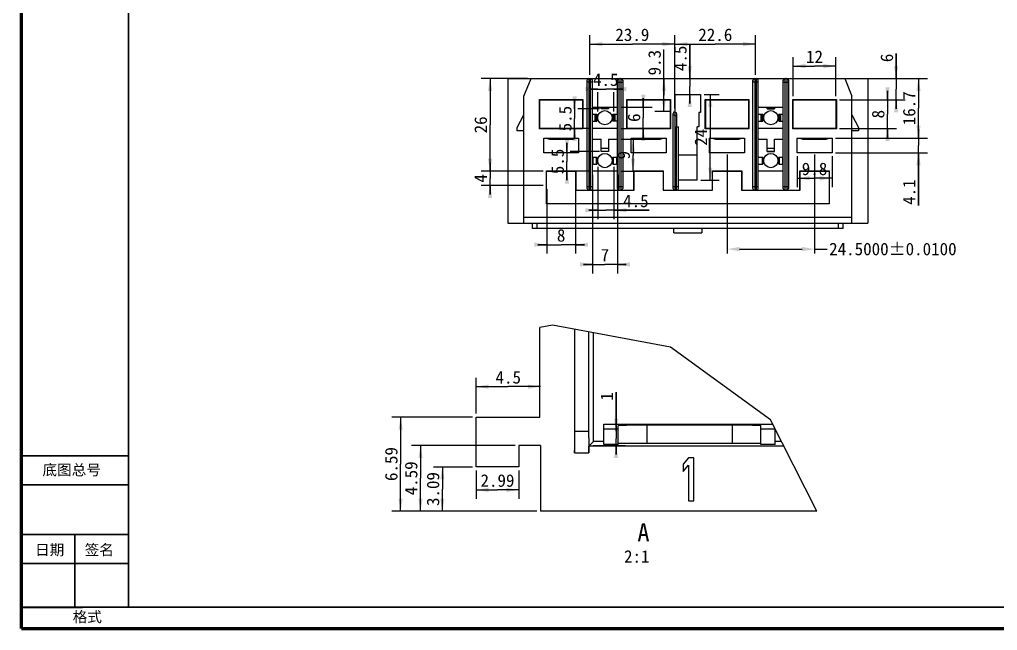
# Model space of a CAD drawing. Header units: millimetres. Extents: x -386 to 595, y -1 to 421.
# Drawn here: x -0.5 to 273.5, y -0.5 to 170.7 of the extents above; entities that cross this region are included whole.
import ezdxf

# ---------------------------------------------------------------- set-up
doc = ezdxf.new("R2010")
doc.units = ezdxf.units.MM
doc.header["$LTSCALE"] = 32.67
doc.header["$PDSIZE"] = 0.1
doc.layers.get('0').update_dxf_attribs({"linetype": 'CONTINUOUS'})
doc.layers.get('Defpoints').update_dxf_attribs({"linetype": 'CONTINUOUS'})
doc.styles.get("Standard").update_dxf_attribs({"font": '仿宋_GB2312.ttf'})
doc.dimstyles.new('DIMSTYLE_2', dxfattribs={"dimtxt": 3.5, "dimasz": 3.5, "dimexe": 1.25, "dimexo": 0.5, "dimgap": 0.4375, "dimtad": 1, "dimdsep": 46, "dimtxsty": 'Standard', "dimblk": '_FILLED', "dimblk1": '_FILLED', "dimblk2": '_FILLED', "dimcen": 0.09, "dimclrt": 5, "dimadec": 0, "dimazin": 0, "dimtp": 0.2, "dimtm": 0.2, "dimtfac": 1, "dimtofl": 0, "dimtmove": 0, "dimatfit": 3, "dimldrblk": '_FILLED', "dimfxl": 0, "dimtolj": 1, "dimarcsym": 0})
doc.dimstyles.new('DIMSTYLE_3', dxfattribs={"dimtxt": 3.5, "dimasz": 3.5, "dimexe": 1.25, "dimexo": 0.5, "dimgap": 0.4375, "dimtad": 1, "dimdsep": 46, "dimtxsty": 'Standard', "dimblk": '_FILLED', "dimblk1": '_FILLED', "dimblk2": '_FILLED', "dimcen": 0.09, "dimclrt": 5, "dimadec": 0, "dimazin": 0, "dimtp": 0.1, "dimtm": 0.1, "dimtfac": 1, "dimtofl": 0, "dimtmove": 0, "dimatfit": 3, "dimldrblk": '_FILLED', "dimfxl": 0, "dimtolj": 1, "dimarcsym": 0})
doc.dimstyles.new('DIMSTYLE_6', dxfattribs={"dimtxt": 3.5, "dimasz": 3.5, "dimexe": 1.25, "dimexo": 0.5, "dimgap": 0.4375, "dimtad": 1, "dimlfac": 0.25, "dimdsep": 46, "dimtxsty": 'Standard', "dimblk": '_FILLED', "dimblk1": '_FILLED', "dimblk2": '_FILLED', "dimcen": 0.09, "dimclrt": 5, "dimadec": 0, "dimazin": 0, "dimtp": 0.1, "dimtm": 0.1, "dimtfac": 1, "dimtofl": 0, "dimtmove": 0, "dimatfit": 3, "dimldrblk": '_FILLED', "dimfxl": 0, "dimtolj": 1, "dimarcsym": 0})
doc.dimstyles.new('DIMSTYLE_7', dxfattribs={"dimtxt": 3.5, "dimasz": 3.5, "dimexe": 1.25, "dimexo": 0.5, "dimgap": 0.4375, "dimtad": 1, "dimlfac": 0.25, "dimdsep": 46, "dimtxsty": 'Standard', "dimblk": '_FILLED', "dimblk1": '_FILLED', "dimblk2": '_FILLED', "dimcen": 0.09, "dimclrt": 5, "dimadec": 0, "dimazin": 0, "dimtp": 0.2, "dimtm": 0.2, "dimtfac": 1, "dimtofl": 0, "dimtmove": 0, "dimatfit": 3, "dimldrblk": '_FILLED', "dimfxl": 0, "dimtolj": 1, "dimarcsym": 0})
doc.dimstyles.get("Standard").update_dxf_attribs({"dimtxt": 3.5, "dimasz": 3.5, "dimexe": 1.25, "dimexo": 0.5, "dimtad": 1, "dimdsep": 46, "dimtxsty": 'Standard', "dimblk": '_FILLED', "dimblk1": '_FILLED', "dimblk2": '_FILLED', "dimcen": 0.09, "dimclrt": 5, "dimadec": 0, "dimazin": 0, "dimtol": 1, "dimtp": 0.01, "dimtm": 0.01, "dimtfac": 1, "dimtofl": 0, "dimtmove": 0, "dimatfit": 3, "dimldrblk": '_FILLED', "dimfxl": 0, "dimtolj": 1, "dimarcsym": 0})

# ---------------------------------------------------------------- blocks, each defined once
blk = doc.blocks.new('_FILLED')
at = {"color": 0, "linetype": 'ByBlock'}
blk.add_solid([(0, 0), (-1, 0.171), (-1, -0.171)], dxfattribs=at)
blk = doc.blocks.new('*D22')
at = {"color": 6, "linetype": 'Continuous'}
for p, q in [((138.39, 51.29), (109.35, 51.29)), ((111.85, 51.29), (111.85, 42.12)), ((111.85, 32.95), (111.85, 42.12)), ((144.44, 32.95), (109.35, 32.95))]:
    blk.add_line(p, q, dxfattribs=at)
at = {"color": 6, "linetype": 'Continuous', "xscale": 3.5, "yscale": 3.5, "zscale": 3.5}
for p, rotation in [((111.85, 51.29), 90), ((111.85, 32.95), 270)]:
    blk.add_blockref('_FILLED', p, dxfattribs=dict(at, rotation=rotation))
at = {"color": 5, "linetype": 'Continuous', "insert": (107.47, 42.12), "char_height": 3.5, "width": 9.7122, "attachment_point": 2, "rotation": 90, "line_spacing_factor": 0.9}
blk.add_mtext('4.59', dxfattribs=at)
blk = doc.blocks.new('*D23')
at = {"color": 6, "linetype": 'Continuous'}
for p, q in [((127.44, 60.29), (127.44, 70.3)), ((127.44, 67.8), (136.44, 67.8)), ((145.44, 67.8), (136.44, 67.8))]:
    blk.add_line(p, q, dxfattribs=at)
at = {"color": 6, "linetype": 'Continuous', "xscale": 3.5, "yscale": 3.5, "zscale": 3.5, "rotation": 180}
blk.add_blockref('_FILLED', (127.44, 67.8), dxfattribs=at)
at = {"color": 6, "linetype": 'Continuous', "xscale": 3.5, "yscale": 3.5, "zscale": 3.5}
blk.add_blockref('_FILLED', (145.44, 67.8), dxfattribs=at)
at = {"color": 5, "linetype": 'Continuous', "insert": (136.44, 72.17), "char_height": 3.5, "width": 7.2841, "attachment_point": 2, "line_spacing_factor": 0.9}
blk.add_mtext('4.5', dxfattribs=at)
blk = doc.blocks.new('*D24')
at = {"color": 6, "linetype": 'Continuous'}
for p, q in [((127.44, 44.29), (127.44, 36.37)), ((139.39, 44.29), (139.39, 36.37)), ((127.44, 38.87), (133.42, 38.87)), ((139.39, 38.87), (133.42, 38.87))]:
    blk.add_line(p, q, dxfattribs=at)
at = {"color": 6, "linetype": 'Continuous', "xscale": 3.5, "yscale": 3.5, "zscale": 3.5, "rotation": 180}
blk.add_blockref('_FILLED', (127.44, 38.87), dxfattribs=at)
at = {"color": 6, "linetype": 'Continuous', "xscale": 3.5, "yscale": 3.5, "zscale": 3.5}
blk.add_blockref('_FILLED', (139.39, 38.87), dxfattribs=at)
at = {"color": 5, "linetype": 'Continuous', "insert": (133.42, 43.25), "char_height": 3.5, "width": 9.7122, "attachment_point": 2, "line_spacing_factor": 0.9}
blk.add_mtext('2.99', dxfattribs=at)
blk = doc.blocks.new('*D25')
at = {"color": 6, "linetype": 'Continuous'}
for p, q in [((126.44, 45.29), (115.48, 45.29)), ((117.98, 45.29), (117.98, 39.12)), ((117.98, 32.95), (117.98, 39.12)), ((144.44, 32.95), (115.48, 32.95))]:
    blk.add_line(p, q, dxfattribs=at)
at = {"color": 6, "linetype": 'Continuous', "xscale": 3.5, "yscale": 3.5, "zscale": 3.5}
for p, rotation in [((117.98, 45.29), 90), ((117.98, 32.95), 270)]:
    blk.add_blockref('_FILLED', p, dxfattribs=dict(at, rotation=rotation))
at = {"color": 5, "linetype": 'Continuous', "insert": (113.6, 39.12), "char_height": 3.5, "width": 9.7122, "attachment_point": 2, "rotation": 90, "line_spacing_factor": 0.9}
blk.add_mtext('3.09', dxfattribs=at)
blk = doc.blocks.new('*D26')
at = {"color": 6, "linetype": 'Continuous'}
for p, q in [((126.44, 59.29), (103.78, 59.29)), ((106.28, 59.29), (106.28, 46.12)), ((106.28, 32.95), (106.28, 46.12)), ((144.44, 32.95), (103.78, 32.95))]:
    blk.add_line(p, q, dxfattribs=at)
at = {"color": 6, "linetype": 'Continuous', "xscale": 3.5, "yscale": 3.5, "zscale": 3.5}
for p, rotation in [((106.28, 59.29), 90), ((106.28, 32.95), 270)]:
    blk.add_blockref('_FILLED', p, dxfattribs=dict(at, rotation=rotation))
at = {"color": 5, "linetype": 'Continuous', "insert": (101.9, 46.12), "char_height": 3.5, "width": 9.7122, "attachment_point": 2, "rotation": 90, "line_spacing_factor": 0.9}
blk.add_mtext('6.59', dxfattribs=at)
blk = doc.blocks.new('*D27')
at = {"color": 6, "linetype": 'Continuous'}
for p, q in [((166.67, 55.29), (166.67, 66.3)), ((166.67, 66.3), (166.67, 53.29)), ((166.67, 48.79), (166.67, 53.29)), ((160.24, 51.29), (169.17, 51.29)), ((166.67, 51.29), (166.67, 48.79))]:
    blk.add_line(p, q, dxfattribs=at)
at = {"color": 6, "linetype": 'Continuous', "xscale": 3.5, "yscale": 3.5, "zscale": 3.5}
for p, rotation in [((166.67, 55.29), 270), ((166.67, 51.29), 90)]:
    blk.add_blockref('_FILLED', p, dxfattribs=dict(at, rotation=rotation))
at = {"color": 5, "linetype": 'Continuous', "insert": (162.3, 63.87), "char_height": 3.5, "width": 2.428, "attachment_point": 1, "rotation": 90, "line_spacing_factor": 0.9}
blk.add_mtext('1', dxfattribs=at)
blk = doc.blocks.new('*D56')
at = {"color": 6, "linetype": 'Continuous'}
for p, q in [((180.05, 149.5), (180.05, 162.29)), ((180.05, 154.15), (180.05, 149.5)), ((180.05, 144.85), (180.05, 149.5)), ((182.11, 144.85), (177.55, 144.85))]:
    blk.add_line(p, q, dxfattribs=at)
at = {"color": 6, "linetype": 'Continuous', "xscale": 3.5, "yscale": 3.5, "zscale": 3.5}
for p, rotation in [((180.05, 154.15), 90), ((180.05, 144.85), 270)]:
    blk.add_blockref('_FILLED', p, dxfattribs=dict(at, rotation=rotation))
at = {"color": 5, "linetype": 'Continuous', "insert": (175.67, 155), "char_height": 3.5, "width": 7.2841, "attachment_point": 1, "rotation": 90, "line_spacing_factor": 0.9}
blk.add_mtext('9.3', dxfattribs=at)
blk = doc.blocks.new('*D57')
at = {"color": 6, "linetype": 'Continuous'}
for p, q in [((183.16, 145.85), (183.16, 166.28)), ((205.76, 155.15), (205.76, 166.28)), ((183.16, 163.78), (194.46, 163.78)), ((205.76, 163.78), (194.46, 163.78))]:
    blk.add_line(p, q, dxfattribs=at)
at = {"color": 6, "linetype": 'Continuous', "xscale": 3.5, "yscale": 3.5, "zscale": 3.5, "rotation": 180}
blk.add_blockref('_FILLED', (183.16, 163.78), dxfattribs=at)
at = {"color": 6, "linetype": 'Continuous', "xscale": 3.5, "yscale": 3.5, "zscale": 3.5}
blk.add_blockref('_FILLED', (205.76, 163.78), dxfattribs=at)
at = {"color": 5, "linetype": 'Continuous', "insert": (194.46, 168.15), "char_height": 3.5, "width": 9.7122, "attachment_point": 2, "line_spacing_factor": 0.9}
blk.add_mtext('22.6', dxfattribs=at)
blk = doc.blocks.new('*D58')
at = {"color": 6, "linetype": 'Continuous'}
for p, q in [((159.26, 155.15), (159.26, 166.28)), ((183.16, 145.85), (183.16, 166.28)), ((159.26, 163.78), (171.21, 163.78)), ((183.16, 163.78), (171.21, 163.78))]:
    blk.add_line(p, q, dxfattribs=at)
at = {"color": 6, "linetype": 'Continuous', "xscale": 3.5, "yscale": 3.5, "zscale": 3.5, "rotation": 180}
blk.add_blockref('_FILLED', (159.26, 163.78), dxfattribs=at)
at = {"color": 6, "linetype": 'Continuous', "xscale": 3.5, "yscale": 3.5, "zscale": 3.5}
blk.add_blockref('_FILLED', (183.16, 163.78), dxfattribs=at)
at = {"color": 5, "linetype": 'Continuous', "insert": (171.21, 168.15), "char_height": 3.5, "width": 9.7122, "attachment_point": 2, "line_spacing_factor": 0.9}
blk.add_mtext('23.9', dxfattribs=at)
blk = doc.blocks.new('*D59')
at = {"color": 6, "linetype": 'Continuous'}
for p, q in [((131.34, 128.15), (131.34, 130.65)), ((131.34, 130.65), (131.34, 126.15)), ((146.26, 128.15), (128.84, 128.15)), ((131.34, 121.65), (131.34, 126.15)), ((146.26, 124.15), (128.84, 124.15)), ((131.34, 124.15), (131.34, 121.65))]:
    blk.add_line(p, q, dxfattribs=at)
at = {"color": 6, "linetype": 'Continuous', "xscale": 3.5, "yscale": 3.5, "zscale": 3.5}
for p, rotation in [((131.34, 128.15), 270), ((131.34, 124.15), 90)]:
    blk.add_blockref('_FILLED', p, dxfattribs=dict(at, rotation=rotation))
at = {"color": 5, "linetype": 'Continuous', "insert": (126.96, 126.15), "char_height": 3.5, "width": 2.428, "attachment_point": 2, "rotation": 90, "line_spacing_factor": 0.9}
blk.add_mtext('4', dxfattribs=at)
blk = doc.blocks.new('*D60')
at = {"color": 6, "linetype": 'Continuous'}
for p, q in [((147.26, 123.15), (147.26, 105.07)), ((155.26, 123.15), (155.26, 105.07)), ((147.26, 107.57), (144.76, 107.57)), ((144.76, 107.57), (151.26, 107.57)), ((157.76, 107.57), (151.26, 107.57)), ((155.26, 107.57), (157.76, 107.57))]:
    blk.add_line(p, q, dxfattribs=at)
at = {"color": 6, "linetype": 'Continuous', "xscale": 3.5, "yscale": 3.5, "zscale": 3.5}
blk.add_blockref('_FILLED', (147.26, 107.57), dxfattribs=at)
at = {"color": 6, "linetype": 'Continuous', "xscale": 3.5, "yscale": 3.5, "zscale": 3.5, "rotation": 180}
blk.add_blockref('_FILLED', (155.26, 107.57), dxfattribs=at)
at = {"color": 5, "linetype": 'Continuous', "insert": (151.26, 111.94), "char_height": 3.5, "width": 2.428, "attachment_point": 2, "line_spacing_factor": 0.9}
blk.add_mtext('8', dxfattribs=at)
blk = doc.blocks.new('*D61')
at = {"color": 6, "linetype": 'Continuous'}
for p, q in [((141.81, 154.15), (128.84, 154.15)), ((131.34, 154.15), (131.34, 141.15)), ((131.34, 128.15), (131.34, 141.15)), ((146.26, 128.15), (128.84, 128.15))]:
    blk.add_line(p, q, dxfattribs=at)
at = {"color": 6, "linetype": 'Continuous', "xscale": 3.5, "yscale": 3.5, "zscale": 3.5}
for p, rotation in [((131.34, 154.15), 90), ((131.34, 128.15), 270)]:
    blk.add_blockref('_FILLED', p, dxfattribs=dict(at, rotation=rotation))
at = {"color": 5, "linetype": 'Continuous', "insert": (126.96, 141.15), "char_height": 3.5, "width": 4.8561, "attachment_point": 2, "rotation": 90, "line_spacing_factor": 0.9}
blk.add_mtext('26', dxfattribs=at)
blk = doc.blocks.new('*D62')
at = {"color": 6, "linetype": 'Continuous'}
for p, q in [((245.13, 154.15), (245.13, 161.14)), ((245.13, 161.14), (245.13, 151.15)), ((231.71, 154.15), (247.63, 154.15)), ((245.13, 145.65), (245.13, 151.15)), ((229.26, 148.15), (247.63, 148.15)), ((245.13, 148.15), (245.13, 145.65))]:
    blk.add_line(p, q, dxfattribs=at)
at = {"color": 6, "linetype": 'Continuous', "xscale": 3.5, "yscale": 3.5, "zscale": 3.5}
for p, rotation in [((245.13, 154.15), 270), ((245.13, 148.15), 90)]:
    blk.add_blockref('_FILLED', p, dxfattribs=dict(at, rotation=rotation))
at = {"color": 5, "linetype": 'Continuous', "insert": (240.76, 158.71), "char_height": 3.5, "width": 2.428, "attachment_point": 1, "rotation": 90, "line_spacing_factor": 0.9}
blk.add_mtext('6', dxfattribs=at)
blk = doc.blocks.new('*D63')
at = {"color": 6, "linetype": 'Continuous'}
for p, q in [((229.26, 148.15), (245.21, 148.15)), ((242.71, 148.15), (242.71, 150.65)), ((242.71, 150.65), (242.71, 144.15)), ((242.71, 137.65), (242.71, 144.15)), ((229.26, 140.15), (245.21, 140.15)), ((242.71, 140.15), (242.71, 137.65))]:
    blk.add_line(p, q, dxfattribs=at)
at = {"color": 6, "linetype": 'Continuous', "xscale": 3.5, "yscale": 3.5, "zscale": 3.5}
for p, rotation in [((242.71, 148.15), 270), ((242.71, 140.15), 90)]:
    blk.add_blockref('_FILLED', p, dxfattribs=dict(at, rotation=rotation))
at = {"color": 5, "linetype": 'Continuous', "insert": (238.33, 144.15), "char_height": 3.5, "width": 2.428, "attachment_point": 2, "rotation": 90, "line_spacing_factor": 0.9}
blk.add_mtext('8', dxfattribs=at)
blk = doc.blocks.new('*D64')
at = {"color": 6, "linetype": 'Continuous'}
for p, q in [((216.26, 149.15), (216.26, 160.12)), ((228.26, 149.15), (228.26, 160.12)), ((216.26, 157.62), (222.26, 157.62)), ((228.26, 157.62), (222.26, 157.62))]:
    blk.add_line(p, q, dxfattribs=at)
at = {"color": 6, "linetype": 'Continuous', "xscale": 3.5, "yscale": 3.5, "zscale": 3.5, "rotation": 180}
blk.add_blockref('_FILLED', (216.26, 157.62), dxfattribs=at)
at = {"color": 6, "linetype": 'Continuous', "xscale": 3.5, "yscale": 3.5, "zscale": 3.5}
blk.add_blockref('_FILLED', (228.26, 157.62), dxfattribs=at)
at = {"color": 5, "linetype": 'Continuous', "insert": (222.26, 161.99), "char_height": 3.5, "width": 4.8561, "attachment_point": 2, "line_spacing_factor": 0.9}
blk.add_mtext('12', dxfattribs=at)
blk = doc.blocks.new('*D65')
at = {"color": 6, "linetype": 'Continuous'}
for p, q in [((251.39, 137.45), (251.39, 139.95)), ((251.39, 139.95), (251.39, 135.4)), ((228.16, 137.45), (253.89, 137.45)), ((251.39, 118.6), (251.39, 135.4)), ((228.16, 133.35), (253.89, 133.35)), ((251.39, 133.35), (251.39, 118.6))]:
    blk.add_line(p, q, dxfattribs=at)
at = {"color": 6, "linetype": 'Continuous', "xscale": 3.5, "yscale": 3.5, "zscale": 3.5}
for p, rotation in [((251.39, 137.45), 270), ((251.39, 133.35), 90)]:
    blk.add_blockref('_FILLED', p, dxfattribs=dict(at, rotation=rotation))
at = {"color": 5, "linetype": 'Continuous', "insert": (247.02, 125.88), "char_height": 3.5, "width": 7.2841, "attachment_point": 3, "rotation": 90, "line_spacing_factor": 0.9}
blk.add_mtext('4.1', dxfattribs=at)
blk = doc.blocks.new('*D66')
at = {"color": 6, "linetype": 'Continuous'}
for p, q in [((238.21, 154.15), (253.89, 154.15)), ((251.39, 154.15), (251.39, 145.8)), ((251.39, 137.45), (251.39, 145.8)), ((228.16, 137.45), (253.89, 137.45))]:
    blk.add_line(p, q, dxfattribs=at)
at = {"color": 6, "linetype": 'Continuous', "xscale": 3.5, "yscale": 3.5, "zscale": 3.5}
for p, rotation in [((251.39, 154.15), 90), ((251.39, 137.45), 270)]:
    blk.add_blockref('_FILLED', p, dxfattribs=dict(at, rotation=rotation))
at = {"color": 5, "linetype": 'Continuous', "insert": (247.02, 145.8), "char_height": 3.5, "width": 9.7122, "attachment_point": 2, "rotation": 90, "line_spacing_factor": 0.9}
blk.add_mtext('16.7', dxfattribs=at)
blk = doc.blocks.new('*D67')
at = {"color": 6, "linetype": 'Continuous'}
for p, q in [((217.36, 132.35), (217.36, 123.69)), ((227.16, 132.35), (227.16, 123.69)), ((217.36, 126.19), (222.26, 126.19)), ((227.16, 126.19), (222.26, 126.19))]:
    blk.add_line(p, q, dxfattribs=at)
at = {"color": 6, "linetype": 'Continuous', "xscale": 3.5, "yscale": 3.5, "zscale": 3.5, "rotation": 180}
blk.add_blockref('_FILLED', (217.36, 126.19), dxfattribs=at)
at = {"color": 6, "linetype": 'Continuous', "xscale": 3.5, "yscale": 3.5, "zscale": 3.5}
blk.add_blockref('_FILLED', (227.16, 126.19), dxfattribs=at)
at = {"color": 5, "linetype": 'Continuous', "insert": (222.26, 130.57), "char_height": 3.5, "width": 7.2841, "attachment_point": 2, "line_spacing_factor": 0.9}
blk.add_mtext('9.8', dxfattribs=at)
blk = doc.blocks.new('*D68')
at = {"color": 6, "linetype": 'Continuous'}
for p, q in [((160.01, 127.15), (160.01, 99.54)), ((167.01, 127.15), (167.01, 99.54)), ((160.01, 102.04), (157.51, 102.04)), ((157.51, 102.04), (163.51, 102.04)), ((169.51, 102.04), (163.51, 102.04)), ((167.01, 102.04), (169.51, 102.04))]:
    blk.add_line(p, q, dxfattribs=at)
at = {"color": 6, "linetype": 'Continuous', "xscale": 3.5, "yscale": 3.5, "zscale": 3.5}
blk.add_blockref('_FILLED', (160.01, 102.04), dxfattribs=at)
at = {"color": 6, "linetype": 'Continuous', "xscale": 3.5, "yscale": 3.5, "zscale": 3.5, "rotation": 180}
blk.add_blockref('_FILLED', (167.01, 102.04), dxfattribs=at)
at = {"color": 5, "linetype": 'Continuous', "insert": (163.51, 106.42), "char_height": 3.5, "width": 2.428, "attachment_point": 2, "line_spacing_factor": 0.9}
blk.add_mtext('7', dxfattribs=at)
blk = doc.blocks.new('*D69')
at = {"color": 6, "linetype": 'Continuous'}
for p, q in [((168.01, 137.15), (173.9, 137.15)), ((171.4, 137.15), (171.4, 132.65)), ((171.4, 128.15), (171.4, 132.65)), ((168.01, 128.15), (173.9, 128.15))]:
    blk.add_line(p, q, dxfattribs=at)
at = {"color": 6, "linetype": 'Continuous', "xscale": 3.5, "yscale": 3.5, "zscale": 3.5}
for p, rotation in [((171.4, 137.15), 90), ((171.4, 128.15), 270)]:
    blk.add_blockref('_FILLED', p, dxfattribs=dict(at, rotation=rotation))
at = {"color": 5, "linetype": 'Continuous', "insert": (167.02, 132.65), "char_height": 3.5, "width": 2.428, "attachment_point": 2, "rotation": 90, "line_spacing_factor": 0.9}
blk.add_mtext('9', dxfattribs=at)
blk = doc.blocks.new('*D70')
at = {"color": 6, "linetype": 'Continuous'}
for p, q in [((174.29, 146.15), (174.29, 148.65)), ((174.29, 148.65), (174.29, 143.15)), ((168.01, 146.15), (176.79, 146.15)), ((174.29, 137.65), (174.29, 143.15)), ((168.01, 140.15), (176.79, 140.15)), ((174.29, 140.15), (174.29, 137.65))]:
    blk.add_line(p, q, dxfattribs=at)
at = {"color": 6, "linetype": 'Continuous', "xscale": 3.5, "yscale": 3.5, "zscale": 3.5}
for p, rotation in [((174.29, 146.15), 270), ((174.29, 140.15), 90)]:
    blk.add_blockref('_FILLED', p, dxfattribs=dict(at, rotation=rotation))
at = {"color": 5, "linetype": 'Continuous', "insert": (169.92, 143.15), "char_height": 3.5, "width": 2.428, "attachment_point": 2, "rotation": 90, "line_spacing_factor": 0.9}
blk.add_mtext('6', dxfattribs=at)
blk = doc.blocks.new('*D71')
at = {"color": 6, "linetype": 'Continuous'}
for p, q in [((155.04, 145.65), (155.04, 148.15)), ((155.04, 148.15), (155.04, 142.9)), ((162.01, 145.65), (155.92, 145.65)), ((155.04, 137.65), (155.04, 142.9)), ((155.04, 140.15), (155.04, 137.65)), ((159.01, 140.15), (155.92, 140.15))]:
    blk.add_line(p, q, dxfattribs=at)
at = {"color": 6, "linetype": 'Continuous', "xscale": 3.5, "yscale": 3.5, "zscale": 3.5}
for p, rotation in [((155.04, 145.65), 270), ((155.04, 140.15), 90)]:
    blk.add_blockref('_FILLED', p, dxfattribs=dict(at, rotation=rotation))
at = {"color": 5, "linetype": 'Continuous', "insert": (150.67, 142.9), "char_height": 3.5, "width": 7.2841, "attachment_point": 2, "rotation": 90, "line_spacing_factor": 0.9}
blk.add_mtext('5.5', dxfattribs=at)
blk = doc.blocks.new('*D72')
at = {"color": 6, "linetype": 'Continuous'}
for p, q in [((161.51, 151.18), (159.01, 151.18)), ((159.01, 151.18), (163.76, 151.18)), ((168.51, 151.18), (163.76, 151.18)), ((166.01, 151.18), (168.51, 151.18)), ((161.51, 144.9), (161.51, 150.3)), ((166.01, 144.9), (166.01, 150.3))]:
    blk.add_line(p, q, dxfattribs=at)
at = {"color": 6, "linetype": 'Continuous', "xscale": 3.5, "yscale": 3.5, "zscale": 3.5}
blk.add_blockref('_FILLED', (161.51, 151.18), dxfattribs=at)
at = {"color": 6, "linetype": 'Continuous', "xscale": 3.5, "yscale": 3.5, "zscale": 3.5, "rotation": 180}
blk.add_blockref('_FILLED', (166.01, 151.18), dxfattribs=at)
at = {"color": 5, "linetype": 'Continuous', "insert": (163.76, 155.55), "char_height": 3.5, "width": 7.2841, "attachment_point": 2, "line_spacing_factor": 0.9}
blk.add_mtext('4.5', dxfattribs=at)
blk = doc.blocks.new('*D73')
at = {"color": 6, "linetype": 'Continuous'}
for p, q in [((152.9, 133.65), (152.9, 136.15)), ((152.9, 136.15), (152.9, 130.9)), ((162.01, 133.65), (153.78, 133.65)), ((152.9, 125.65), (152.9, 130.9)), ((152.9, 128.15), (152.9, 125.65)), ((159.01, 128.15), (153.78, 128.15))]:
    blk.add_line(p, q, dxfattribs=at)
at = {"color": 6, "linetype": 'Continuous', "xscale": 3.5, "yscale": 3.5, "zscale": 3.5}
for p, rotation in [((152.9, 133.65), 270), ((152.9, 128.15), 90)]:
    blk.add_blockref('_FILLED', p, dxfattribs=dict(at, rotation=rotation))
at = {"color": 5, "linetype": 'Continuous', "insert": (148.53, 130.9), "char_height": 3.5, "width": 7.2841, "attachment_point": 2, "rotation": 90, "line_spacing_factor": 0.9}
blk.add_mtext('5.5', dxfattribs=at)
blk = doc.blocks.new('*D74')
at = {"color": 6, "linetype": 'Continuous'}
for p, q in [((161.51, 129.4), (161.51, 114.72)), ((166.01, 129.4), (166.01, 114.72)), ((161.51, 117.22), (159.01, 117.22)), ((159.01, 117.22), (163.76, 117.22)), ((175.91, 117.22), (163.76, 117.22)), ((166.01, 117.22), (175.91, 117.22))]:
    blk.add_line(p, q, dxfattribs=at)
at = {"color": 6, "linetype": 'Continuous', "xscale": 3.5, "yscale": 3.5, "zscale": 3.5}
blk.add_blockref('_FILLED', (161.51, 117.22), dxfattribs=at)
at = {"color": 6, "linetype": 'Continuous', "xscale": 3.5, "yscale": 3.5, "zscale": 3.5, "rotation": 180}
blk.add_blockref('_FILLED', (166.01, 117.22), dxfattribs=at)
at = {"color": 5, "linetype": 'Continuous', "insert": (168.63, 121.59), "char_height": 3.5, "width": 7.2841, "attachment_point": 1, "line_spacing_factor": 0.9}
blk.add_mtext('4.5', dxfattribs=at)
blk = doc.blocks.new('*D75')
at = {"color": 6, "linetype": 'Continuous'}
for p, q in [((191.31, 149.65), (195.55, 149.65)), ((193.05, 149.65), (193.05, 137.65)), ((193.05, 125.65), (193.05, 137.65)), ((190.41, 125.65), (195.55, 125.65))]:
    blk.add_line(p, q, dxfattribs=at)
at = {"color": 6, "linetype": 'Continuous', "xscale": 3.5, "yscale": 3.5, "zscale": 3.5}
for p, rotation in [((193.05, 149.65), 90), ((193.05, 125.65), 270)]:
    blk.add_blockref('_FILLED', p, dxfattribs=dict(at, rotation=rotation))
at = {"color": 5, "linetype": 'Continuous', "insert": (188.67, 137.65), "char_height": 3.5, "width": 4.8561, "attachment_point": 2, "rotation": 90, "line_spacing_factor": 0.9}
blk.add_mtext('24', dxfattribs=at)
blk = doc.blocks.new('*D76')
at = {"color": 6, "linetype": 'Continuous'}
for p, q in [((187.3, 154.15), (187.3, 163.51)), ((187.3, 163.51), (187.3, 151.9)), ((187.3, 147.15), (187.3, 151.9)), ((187.3, 149.65), (187.3, 147.15))]:
    blk.add_line(p, q, dxfattribs=at)
at = {"color": 6, "linetype": 'Continuous', "xscale": 3.5, "yscale": 3.5, "zscale": 3.5}
for p, rotation in [((187.3, 154.15), 270), ((187.3, 149.65), 90)]:
    blk.add_blockref('_FILLED', p, dxfattribs=dict(at, rotation=rotation))
at = {"color": 5, "linetype": 'Continuous', "insert": (182.92, 156.22), "char_height": 3.5, "width": 7.2841, "attachment_point": 1, "rotation": 90, "line_spacing_factor": 0.9}
blk.add_mtext('4.5', dxfattribs=at)
blk = doc.blocks.new('*D130')
at = {"color": 0, "lineweight": -2}
for p, q in [((197.76, 132.85), (197.76, 105.09)), ((222.26, 132.85), (222.26, 105.09)), ((201.26, 106.34), (218.76, 106.34)), ((222.26, 106.34), (225.76, 106.34))]:
    blk.add_line(p, q, dxfattribs=at)
at = {"layer": 'Defpoints', "color": 0}
for p in [(197.76, 133.35), (222.26, 133.35), (222.26, 106.34)]:
    blk.add_point(p, dxfattribs=at)
at = {"color": 0, "lineweight": -2, "xscale": 3.5, "yscale": 3.5, "zscale": 3.5, "rotation": 180}
blk.add_blockref('_FILLED', (197.76, 106.34), dxfattribs=at)
at = {"color": 0, "lineweight": -2, "xscale": 3.5, "yscale": 3.5, "zscale": 3.5}
blk.add_blockref('_FILLED', (222.26, 106.34), dxfattribs=at)
at = {"color": 0, "insert": (244.22, 106.34), "char_height": 3.5, "attachment_point": 5}
blk.add_mtext('\\A1;24.5000%%p0.0100', dxfattribs=at)

msp = doc.modelspace()

# ---------------------------------------------------------------- linework, layer by layer
at = {"color": 7, "linetype": 'Continuous'}
for p, q in [((136.31431, 154.14507), (136.31431, 113.64507)), ((136.31431, 154.14507), (237.21431, 154.14507)), ((140.81431, 149.14507), (142.81431, 154.14507)), ((158.51431, 123.34507), (158.51431, 153.64507)), ((159.01431, 154.14507), (159.01431, 122.84507)), ((159.51431, 122.84507), (159.51431, 154.14507)), ((160.01431, 123.34507), (160.01431, 153.64507)), ((167.01431, 123.34507), (167.01431, 153.64507)), ((167.51431, 122.84507), (167.51431, 154.14507)), ((168.01431, 154.14507), (168.01431, 122.84507)), ((168.51431, 153.64507), (168.51431, 123.34507)), ((205.01431, 123.34507), (205.01431, 153.64507)), ((205.51431, 154.14507), (205.51431, 122.84507)), ((206.01431, 122.84507), (206.01431, 154.14507)), ((206.51431, 123.34507), (206.51431, 153.64507)), ((213.51431, 123.34507), (213.51431, 153.64507)), ((214.01431, 122.84507), (214.01431, 154.14507)), ((214.51431, 154.14507), (214.51431, 122.84507)), ((215.01431, 153.64507), (215.01431, 123.34507)), ((230.71431, 154.14507), (232.71431, 149.14507)), ((237.21431, 154.14507), (237.21431, 113.64507)), ((160.01431, 153.14507), (158.51431, 153.14507)), ((167.01431, 153.14507), (168.51431, 153.14507)), ((206.51431, 153.14507), (205.01431, 153.14507)), ((213.51431, 153.14507), (215.01431, 153.14507)), ((140.81431, 115.24507), (140.81431, 149.14507)), ((145.15085, 140.03162), (145.15085, 148.25853)), ((145.26431, 148.14507), (145.15085, 148.25853)), ((145.15085, 148.25853), (157.37777, 148.25853)), ((145.26431, 140.14507), (145.26431, 148.14507)), ((145.26431, 148.14507), (157.26431, 148.14507)), ((157.26431, 148.14507), (157.37777, 148.25853)), ((157.26431, 148.14507), (157.26431, 140.14507)), ((157.37777, 148.25853), (157.37777, 140.03162)), ((169.65085, 140.03162), (169.65085, 148.25853)), ((169.76431, 148.14507), (169.65085, 148.25853)), ((169.65085, 148.25853), (181.87777, 148.25853)), ((169.76431, 140.14507), (169.76431, 148.14507)), ((169.76431, 148.14507), (181.76431, 148.14507)), ((181.76431, 148.14507), (181.87777, 148.25853)), ((181.76431, 148.14507), (181.76431, 140.14507)), ((181.87777, 148.25853), (181.87777, 140.03162)), ((183.21431, 140.64507), (183.21431, 149.64507)), ((183.21431, 149.64507), (190.31431, 149.64507)), ((190.31431, 149.64507), (190.31431, 144.64507)), ((191.65085, 140.03162), (191.65085, 148.25853)), ((191.76431, 148.14507), (191.65085, 148.25853)), ((191.65085, 148.25853), (203.87777, 148.25853)), ((191.76431, 140.14507), (191.76431, 148.14507)), ((191.76431, 148.14507), (203.76431, 148.14507)), ((203.76431, 148.14507), (203.87777, 148.25853)), ((203.76431, 148.14507), (203.76431, 140.14507)), ((203.87777, 148.25853), (203.87777, 140.03162)), ((216.15085, 148.25853), (228.37777, 148.25853)), ((216.15085, 140.03162), (216.15085, 148.25853)), ((216.26431, 148.14507), (216.15085, 148.25853)), ((216.26431, 148.14507), (228.26431, 148.14507)), ((216.26431, 140.14507), (216.26431, 148.14507)), ((228.26431, 148.14507), (228.37777, 148.25853)), ((228.26431, 148.14507), (228.26431, 140.14507)), ((228.37777, 148.25853), (228.37777, 140.03162)), ((232.71431, 115.24507), (232.71431, 149.14507)), ((160.01431, 146.14507), (167.01431, 146.14507)), ((162.51431, 145.64507), (162.51431, 146.14507)), ((162.51431, 145.88922), (164.51431, 145.88922)), ((164.51431, 145.64507), (162.51431, 145.64507)), ((164.51431, 146.14507), (164.51431, 145.64507)), ((206.51431, 146.14507), (213.51431, 146.14507)), ((209.01431, 145.64507), (209.01431, 146.14507)), ((209.01431, 145.88922), (211.01431, 145.88922)), ((209.01431, 145.64507), (211.01431, 145.64507)), ((211.01431, 146.14507), (211.01431, 145.64507)), ((138.96431, 140.44507), (140.81431, 143.94507)), ((160.01431, 144.14507), (161.26431, 144.14507)), ((160.76431, 142.14507), (160.76431, 144.14507)), ((161.02016, 142.14507), (161.02016, 144.14507)), ((161.26431, 142.14507), (161.26431, 144.14507)), ((165.76431, 142.14507), (165.76431, 144.14507)), ((165.76431, 144.14507), (167.01431, 144.14507)), ((166.00846, 144.14507), (166.00846, 142.14507)), ((166.26431, 144.14507), (166.26431, 142.14507)), ((182.61431, 123.34507), (182.61431, 144.34507)), ((183.11431, 143.84507), (182.61431, 143.84507)), ((183.11431, 144.84507), (183.11431, 122.84507)), ((183.11431, 144.84507), (183.21431, 144.84507)), ((183.11431, 143.84507), (183.21431, 143.83685)), ((183.71431, 143.64507), (183.21431, 143.64507)), ((183.71431, 140.64507), (183.71431, 144.14507)), ((189.81431, 144.64507), (189.81431, 140.64507)), ((190.31431, 144.64507), (189.81431, 144.64507)), ((206.51431, 144.14507), (207.76431, 144.14507)), ((207.26431, 142.14507), (207.26431, 144.14507)), ((207.52016, 142.14507), (207.52016, 144.14507)), ((207.76431, 142.14507), (207.76431, 144.14507)), ((212.26431, 144.14507), (213.51431, 144.14507)), ((212.26431, 144.14507), (212.26431, 142.14507)), ((212.50846, 144.14507), (212.50846, 142.14507)), ((212.76431, 144.14507), (212.76431, 142.14507)), ((232.71431, 143.94507), (234.56431, 140.44507)), ((138.96431, 139.44507), (138.96431, 140.44507)), ((145.26431, 140.14507), (145.15085, 140.03162)), ((157.37777, 140.03162), (145.15085, 140.03162)), ((157.26431, 140.14507), (145.26431, 140.14507)), ((157.26431, 140.14507), (157.37777, 140.03162)), ((160.01431, 142.14507), (161.26431, 142.14507)), ((167.01431, 140.14507), (160.01431, 140.14507)), ((167.01431, 142.14507), (165.76431, 142.14507)), ((169.76431, 140.14507), (169.65085, 140.03162)), ((181.87777, 140.03162), (169.65085, 140.03162)), ((181.76431, 140.14507), (169.76431, 140.14507)), ((181.76431, 140.14507), (181.87777, 140.03162)), ((183.21431, 140.64507), (184.11431, 140.64507)), ((183.61431, 122.84507), (183.61431, 140.64507)), ((184.11431, 123.34507), (184.11431, 140.64507)), ((189.41431, 125.64507), (189.41431, 140.64507)), ((189.81431, 140.64507), (189.41431, 140.64507)), ((191.76431, 140.14507), (191.65085, 140.03162)), ((203.87777, 140.03162), (191.65085, 140.03162)), ((203.76431, 140.14507), (191.76431, 140.14507)), ((203.76431, 140.14507), (203.87777, 140.03162)), ((206.51431, 142.14507), (207.76431, 142.14507)), ((213.51431, 140.14507), (206.51431, 140.14507)), ((212.26431, 142.14507), (213.51431, 142.14507)), ((216.26431, 140.14507), (216.15085, 140.03162)), ((228.37777, 140.03162), (216.15085, 140.03162)), ((228.26431, 140.14507), (216.26431, 140.14507)), ((228.26431, 140.14507), (228.37777, 140.03162)), ((234.56431, 140.44507), (234.56431, 139.44507)), ((140.81431, 139.44507), (138.96431, 139.44507)), ((146.36431, 133.34507), (146.36431, 137.44507)), ((146.36431, 137.44507), (156.16431, 137.44507)), ((148.26431, 137.14507), (154.26431, 137.14507)), ((156.16431, 137.44507), (156.16431, 133.34507)), ((160.01431, 137.14507), (162.51431, 137.14507)), ((162.51431, 133.64507), (162.51431, 137.14507)), ((164.51431, 137.14507), (164.51431, 133.64507)), ((164.51431, 137.14507), (167.01431, 137.14507)), ((170.86431, 133.34507), (170.86431, 137.44507)), ((170.86431, 137.44507), (180.66431, 137.44507)), ((172.76431, 137.14507), (178.76431, 137.14507)), ((180.66431, 137.44507), (180.66431, 133.34507)), ((192.86431, 133.34507), (192.86431, 137.44507)), ((192.86431, 137.44507), (202.66431, 137.44507)), ((194.76431, 137.14507), (200.76431, 137.14507)), ((202.66431, 137.44507), (202.66431, 133.34507)), ((206.51431, 137.14507), (209.01431, 137.14507)), ((209.01431, 133.64507), (209.01431, 137.14507)), ((211.01431, 137.14507), (213.51431, 137.14507)), ((211.01431, 133.64507), (211.01431, 137.14507)), ((217.36431, 137.44507), (227.16431, 137.44507)), ((217.36431, 133.34507), (217.36431, 137.44507)), ((219.26431, 137.14507), (225.26431, 137.14507)), ((227.16431, 137.44507), (227.16431, 133.34507)), ((234.56431, 139.44507), (232.71431, 139.44507)), ((162.51431, 134.64507), (164.51431, 134.64507)), ((209.01431, 134.64507), (211.01431, 134.64507)), ((156.16431, 133.34507), (146.36431, 133.34507)), ((160.01431, 132.14507), (161.26431, 132.14507)), ((160.26431, 130.14507), (160.26431, 132.14507)), ((161.15773, 130.14507), (161.15773, 132.14507)), ((161.26431, 130.14507), (161.26431, 132.14507)), ((162.51431, 133.75166), (164.51431, 133.75166)), ((164.51431, 133.64507), (162.51431, 133.64507)), ((165.76431, 130.14507), (165.76431, 132.14507)), ((165.76431, 132.14507), (167.01431, 132.14507)), ((165.87089, 132.14507), (165.87089, 130.14507)), ((166.76431, 132.14507), (166.76431, 130.14507)), ((180.66431, 133.34507), (170.86431, 133.34507)), ((189.41431, 132.64507), (184.11431, 132.64507)), ((202.66431, 133.34507), (192.86431, 133.34507)), ((206.51431, 132.14507), (207.76431, 132.14507)), ((207.65773, 130.14507), (207.65773, 132.14507)), ((207.76431, 130.14507), (207.76431, 132.14507)), ((209.01431, 133.75166), (211.01431, 133.75166)), ((209.01431, 133.64507), (211.01431, 133.64507)), ((212.26431, 132.14507), (213.51431, 132.14507)), ((212.26431, 132.14507), (212.26431, 130.14507)), ((212.37089, 132.14507), (212.37089, 130.14507)), ((213.26431, 132.14507), (213.26431, 130.14507)), ((227.16431, 133.34507), (217.36431, 133.34507)), ((160.01431, 130.14507), (161.26431, 130.14507)), ((165.76431, 130.14507), (167.01431, 130.14507)), ((206.51431, 130.14507), (207.76431, 130.14507)), ((212.26431, 130.14507), (213.51431, 130.14507)), ((147.15085, 119.03162), (147.15085, 128.25853)), ((147.20322, 128.20617), (147.15085, 128.25853)), ((147.15085, 128.25853), (155.37777, 128.25853)), ((147.20322, 119.08398), (147.20322, 128.20617)), ((147.20322, 128.20617), (155.3254, 128.20617)), ((155.3254, 128.20617), (155.37777, 128.25853)), ((155.3254, 128.20617), (155.3254, 122.84507)), ((155.37777, 128.25853), (155.37777, 122.84507)), ((167.01431, 128.14507), (160.01431, 128.14507)), ((171.65085, 122.84507), (171.65085, 128.25853)), ((171.70322, 128.20617), (171.65085, 128.25853)), ((171.65085, 128.25853), (179.87777, 128.25853)), ((171.70322, 122.84507), (171.70322, 128.20617)), ((171.70322, 128.20617), (179.8254, 128.20617)), ((179.8254, 128.20617), (179.87777, 128.25853)), ((179.8254, 128.20617), (179.8254, 122.84507)), ((179.87777, 128.25853), (179.87777, 122.84507)), ((193.65085, 128.25853), (201.87777, 128.25853)), ((193.70322, 128.20617), (193.65085, 128.25853)), ((193.65085, 122.84507), (193.65085, 128.25853)), ((193.70322, 128.20617), (201.8254, 128.20617)), ((193.70322, 122.84507), (193.70322, 128.20617)), ((201.8254, 128.20617), (201.87777, 128.25853)), ((201.8254, 128.20617), (201.8254, 122.84507)), ((201.87777, 128.25853), (201.87777, 122.84507)), ((213.51431, 128.14507), (206.51431, 128.14507)), ((218.15085, 128.25853), (226.37777, 128.25853)), ((218.20322, 128.20617), (218.15085, 128.25853)), ((218.15085, 122.84507), (218.15085, 128.25853)), ((218.20322, 128.20617), (226.3254, 128.20617)), ((218.20322, 122.84507), (218.20322, 128.20617)), ((226.3254, 128.20617), (226.37777, 128.25853)), ((226.3254, 128.20617), (226.3254, 119.08398)), ((226.37777, 128.25853), (226.37777, 119.03162)), ((158.51431, 123.84507), (160.01431, 123.84507)), ((167.01431, 123.84507), (168.51431, 123.84507)), ((182.61431, 123.84507), (184.11431, 123.84507)), ((189.41431, 125.64507), (184.11431, 125.64507)), ((205.01431, 123.84507), (206.51431, 123.84507)), ((213.51431, 123.84507), (215.01431, 123.84507)), ((155.3254, 122.84507), (171.70322, 122.84507)), ((179.8254, 122.84507), (193.70322, 122.84507)), ((201.8254, 122.84507), (218.20322, 122.84507)), ((140.77068, 113.64507), (140.81431, 118.64507)), ((147.20322, 119.08398), (147.15085, 119.03162)), ((226.37777, 119.03162), (147.15085, 119.03162)), ((147.20322, 119.08398), (226.3254, 119.08398)), ((226.3254, 119.08398), (226.37777, 119.03162)), ((232.75795, 113.64507), (232.71431, 118.64507)), ((140.81431, 115.24507), (232.71431, 115.24507)), ((136.31431, 113.64507), (237.21431, 113.64507)), ((143.23452, 112.14507), (143.19524, 113.64507)), ((144.56431, 112.14507), (144.56431, 113.64507)), ((228.96431, 112.14507), (228.96431, 113.64507)), ((230.2941, 112.14507), (230.33338, 113.64507)), ((230.2941, 112.14507), (143.23452, 112.14507)), ((182.83151, 110.94507), (182.82104, 112.14507)), ((182.83151, 110.94507), (190.69711, 110.94507)), ((190.70759, 112.14507), (190.69711, 110.94507)), ((145.26602, 59.29472), (145.26602, 84.35591)), ((154.96427, 83.84988), (154.96427, 49.29472)), ((159.01622, 53.43897), (159.01365, 83.10135)), ((160.36806, 52.42223), (160.36806, 82.85099)), ((127.44055, 45.29472), (127.44055, 59.29472)), ((127.44055, 59.29472), (145.26602, 59.29472)), ((155.12139, 55.29472), (159.01365, 55.29472)), ((163.24055, 51.6266), (163.24055, 57.29472)), ((163.24055, 57.29472), (210.58629, 57.29472)), ((167.24055, 55.88935), (163.24055, 55.88935)), ((167.24055, 51.6266), (167.24055, 56.85485)), ((173.67976, 56.99181), (170.79587, 56.97096)), ((200.8013, 56.99181), (173.67976, 56.99181)), ((175.24055, 56.99449), (175.24055, 51.94051)), ((199.24055, 51.94051), (199.24055, 56.99449)), ((207.24055, 51.6266), (207.24055, 56.85485)), ((211.24055, 55.88935), (207.24055, 55.88935)), ((211.24055, 51.6266), (211.24055, 56.00186)), ((159.01622, 53.43897), (159.03526, 50.43859)), ((160.36806, 52.42223), (159.06602, 51.12018)), ((163.24055, 52.42223), (160.36806, 52.42223)), ((213.05206, 52.42223), (211.24055, 52.42223)), ((139.38965, 51.29472), (139.38965, 45.29472)), ((145.44055, 51.29472), (139.38965, 51.29472)), ((145.44055, 51.29472), (145.44055, 32.94562)), ((159.06602, 49.29472), (159.06602, 51.12018)), ((213.71097, 51.12018), (159.06602, 51.12018)), ((167.24055, 51.6266), (163.24055, 51.6266)), ((167.24055, 52.01032), (167.39426, 51.9967)), ((172.17898, 51.94582), (199.24055, 51.94051)), ((199.24055, 51.94051), (203.68514, 51.95227)), ((203.68514, 51.95227), (205.89231, 51.97153)), ((211.24055, 51.6266), (207.24055, 51.6266)), ((154.96427, 49.29472), (159.06602, 49.29472)), ((186.94055, 47.85334), (185.44055, 46.0661)), ((188.44055, 47.85334), (186.94055, 47.85334)), ((188.44055, 35.85334), (188.44055, 47.85334)), ((139.38965, 45.29472), (127.44055, 45.29472)), ((185.44055, 46.0661), (185.44055, 44.02355)), ((185.44055, 44.02355), (186.94055, 45.81078)), ((186.94055, 45.81078), (186.94055, 35.85334)), ((186.94055, 35.85334), (188.44055, 35.85334)), ((222.90836, 32.94562), (145.44055, 32.94562))]:
    msp.add_line(p, q, dxfattribs=at)
at = {"color": 6, "linetype": 'Continuous'}
for p, q in [((148.79441, 84.99038), (145.26602, 84.35591)), ((181.88773, 78.87307), (148.79441, 84.99038)), ((209.95379, 58.54458), (181.88773, 78.87307)), ((222.90836, 32.94562), (209.95379, 58.54458))]:
    msp.add_line(p, q, dxfattribs=at)
at = {"color": 7, "linetype": 'Continuous'}
for points, const_width in [([(0, 420), (0, 0)], 1), ([(30, 6), (30, 414)], 0.5), ([(0, 48.45075), (30, 48.45075)], 0.5), ([(30, 40.32563), (0, 40.32563)], 0.5), ([(0, 26.39684), (30, 26.39684)], 0.5), ([(15, 26.39684), (15, 5.98871)], 0.5), ([(0, 18.27171), (30, 18.27171)], 0.5), ([(30, 6), (0, 5.97743)], 0.5), ([(588, 6), (30, 6)], 0.5), ([(0, 0), (594, 0)], 1)]:
    msp.add_lwpolyline(points, dxfattribs=dict(at, const_width=const_width))
for points in [[(154.96427, 49.29472), (155.01288, 49.58903), (155.05656, 50.43883), (155.09144, 51.77121), (155.11369, 53.43925), (155.12139, 83.82084)], [(170.79587, 56.97096), (169.58362, 56.95359), (168.58878, 56.93243), (167.84954, 56.90829), (167.39429, 56.88209), (167.24055, 56.85485)], [(207.24055, 56.85485), (207.08681, 56.88209), (206.63153, 56.90829), (205.89222, 56.93243), (204.89732, 56.95359), (203.68507, 56.97096), (200.8013, 56.99181)], [(159.03526, 50.43859), (159.04982, 49.58894), (159.06602, 49.29472)], [(167.39426, 51.9967), (167.84949, 51.9836), (168.58873, 51.97153), (169.58361, 51.96095), (172.17898, 51.94582)], [(205.89231, 51.97153), (206.63158, 51.9836), (207.08683, 51.9967), (207.20682, 52.00733)]]:
    msp.add_lwpolyline(points, dxfattribs=at)
for centre in [(163.51431, 143.14507), (210.01431, 143.14507), (163.51431, 131.14507), (210.01431, 131.14507)]:
    msp.add_circle(centre, 2, dxfattribs=at)
for centre, radius, start, end in [((159.01431, 153.64507), 0.5, 90, 180), ((159.51431, 153.64507), 0.5, 0, 90), ((167.51431, 153.64507), 0.5, 90, 180), ((168.01431, 153.64507), 0.5, 0, 90), ((205.51431, 153.64507), 0.5, 90, 180), ((206.01431, 153.64507), 0.5, 0, 90), ((214.01431, 153.64507), 0.5, 90, 180), ((214.51431, 153.64507), 0.5, 0, 90), ((183.11431, 144.34507), 0.5, 90, 180), ((183.21431, 144.14507), 0.5, 0, 90), ((148.26431, 139.14507), 2, 238.4990317, 270), ((154.26431, 139.14507), 2, 270, 301.501041), ((172.76431, 139.14507), 2, 238.4990317, 270), ((178.76431, 139.14507), 2, 270, 301.501041), ((194.76431, 139.14507), 2, 238.4990317, 270), ((200.76431, 139.14507), 2, 270, 301.501041), ((219.26431, 139.14507), 2, 238.4990317, 270), ((225.26431, 139.14507), 2, 270, 301.501041), ((159.01431, 123.34507), 0.5, 180, 270), ((159.51431, 123.34507), 0.5, 270, 360), ((167.51431, 123.34507), 0.5, 180, 270), ((168.01431, 123.34507), 0.5, 270, 360), ((183.11431, 123.34507), 0.5, 180, 270), ((183.61431, 123.34507), 0.5, 270, 360), ((205.51431, 123.34507), 0.5, 180, 270), ((206.01431, 123.34507), 0.5, 270, 360), ((214.01431, 123.34507), 0.5, 180, 270), ((214.51431, 123.34507), 0.5, 270, 360)]:
    msp.add_arc(centre, radius, start, end, dxfattribs=at)

# ---------------------------------------------------------------- texts
at = {"color": 7, "linetype": 'Continuous', "char_height": 3, "attachment_point": 2, "line_spacing_factor": 0.9}
for s, insert, width in [('底图总号   ', (14.11198, 45.98122), 22.8487085), ('日期 ', (7.93629, 23.59435), 10.3837638), ('签名 ', (21.83159, 23.59435), 10.3837638), ('格式 ', (18.48643, 4.80996), 10.3837638)]:
    msp.add_mtext(s, dxfattribs=dict(at, insert=insert, width=width))
at = {"color": 5, "linetype": 'Continuous', "insert": (176.0292, 29.47562), "char_height": 5, "width": 7.2841328, "attachment_point": 3, "line_spacing_factor": 0.9}
msp.add_mtext('A\\P\\H3.5;2:1', dxfattribs=at)

# ---------------------------------------------------------------- dimensions: what is measured, and where the dimension line sits
at = {"color": 6, "linetype": 'Continuous'}
for base, p1, p2, dimstyle, picture, middle in [((183.16431, 163.7777), (159.26431, 154.64507), (183.16431, 145.34507), 'DIMSTYLE_2', '*D58', (171.21431, 163.7777)), ((228.26431, 157.61761), (216.26431, 148.64507), (228.26431, 148.64507), 'DIMSTYLE_2', '*D64', (222.26431, 157.61761)), ((166.01431, 151.17694), (161.51431, 144.39507), (166.01431, 144.39507), 'DIMSTYLE_3', '*D72', (163.76431, 151.17694)), ((166.01431, 117.21775), (161.51431, 129.89507), (166.01431, 129.89507), 'DIMSTYLE_3', '*D74', (172.26797, 117.21775)), ((145.44055, 67.79715), (127.44055, 59.79472), (145.44055, 59.29472), 'DIMSTYLE_6', '*D23', (136.44055, 67.79715))]:
    dim = msp.add_linear_dim(base=base, p1=p1, p2=p2, dimstyle=dimstyle, dxfattribs=at)
    dim.commit()
    dim.dimension.update_dxf_attribs({"geometry": picture, "text_midpoint": middle, "dimtype": 160})
for base, p1, p2, angle, dimstyle, picture, middle in [((183.16431, 163.7777), (205.76431, 154.64507), (183.16431, 145.34507), 180, 'DIMSTYLE_2', '*D57', (194.46431, 163.7777)), ((180.04833, 144.84507), (159.51431, 154.14507), (177.04833, 144.84507), 270, 'DIMSTYLE_2', '*D56', (180.04833, 158.64504)), ((187.29824, 154.14507), (190.31431, 149.64507), (205.51431, 154.14507), 90, 'DIMSTYLE_3', '*D76', (187.29824, 159.86386)), ((245.13114, 154.14507), (228.76431, 148.14507), (231.21431, 154.14507), 90, 'DIMSTYLE_3', '*D62', (245.13114, 159.92342)), ((131.33752, 154.14507), (146.76431, 128.14507), (142.31431, 154.14507), 90, 'DIMSTYLE_2', '*D61', (131.33752, 141.14507)), ((251.39105, 154.14507), (227.66431, 137.44507), (237.71431, 154.14507), 90, 'DIMSTYLE_2', '*D66', (251.39105, 145.79507)), ((242.70593, 140.14507), (228.76431, 148.14507), (228.76431, 140.14507), 270, 'DIMSTYLE_2', '*D63', (242.70593, 144.14507)), ((155.04143, 140.14507), (162.51431, 145.64507), (159.51431, 140.14507), 270, 'DIMSTYLE_3', '*D71', (155.04143, 142.89507)), ((174.29196, 140.14507), (167.51431, 146.14507), (167.51431, 140.14507), 270, 'DIMSTYLE_3', '*D70', (174.29196, 143.14507)), ((193.04998, 125.64507), (196.04998, 149.64507), (189.91431, 125.64507), 270, 'DIMSTYLE_2', '*D75', (193.04998, 137.64507)), ((251.39105, 133.34507), (227.66431, 137.44507), (227.66431, 133.34507), 270, 'DIMSTYLE_3', '*D65', (251.39105, 122.241)), ((152.90436, 128.14507), (162.51431, 133.64507), (159.51431, 128.14507), 270, 'DIMSTYLE_3', '*D73', (152.90436, 130.89507)), ((171.3964, 128.14507), (167.51431, 137.14507), (167.51431, 128.14507), 270, 'DIMSTYLE_2', '*D69', (171.3964, 132.64507)), ((131.33752, 128.14507), (146.76431, 124.14507), (146.76431, 128.14507), 90, 'DIMSTYLE_3', '*D59', (131.33752, 126.14507)), ((217.36431, 126.19323), (227.16431, 132.84507), (217.36431, 132.84507), 180, 'DIMSTYLE_2', '*D67', (222.26431, 126.19323)), ((160.01431, 102.04224), (167.01431, 127.64507), (160.01431, 127.64507), 180, 'DIMSTYLE_2', '*D68', (163.51431, 102.04224)), ((147.26431, 107.56871), (155.26431, 123.64507), (147.26431, 123.64507), 180, 'DIMSTYLE_2', '*D60', (151.26431, 107.56871)), ((166.67395, 51.29472), (167.24055, 55.29472), (159.74055, 51.29472), 270, 'DIMSTYLE_6', '*D27', (166.67395, 65.08595)), ((106.27813, 32.94562), (126.94055, 59.29472), (144.94055, 32.94562), 270, 'DIMSTYLE_7', '*D26', (106.27813, 46.12017)), ((111.8466, 51.29472), (144.94055, 32.94562), (138.88965, 51.29472), 90, 'DIMSTYLE_6', '*D22', (111.8466, 42.12017)), ((117.97897, 32.94562), (126.94055, 45.29472), (144.94055, 32.94562), 270, 'DIMSTYLE_6', '*D25', (117.97897, 39.12017)), ((127.44055, 38.87085), (139.38965, 44.79472), (127.44055, 44.79472), 180, 'DIMSTYLE_6', '*D24', (133.4151, 38.87085))]:
    dim = msp.add_linear_dim(base=base, p1=p1, p2=p2, angle=angle, dimstyle=dimstyle, dxfattribs=at)
    dim.commit()
    dim.dimension.update_dxf_attribs({"geometry": picture, "text_midpoint": middle, "dimtype": 160})
dim = msp.add_linear_dim(base=(222.26431, 106.34132), p1=(197.76431, 133.34507), p2=(222.26431, 133.34507), dimstyle='Standard', override={"dimtad": 0, "dimtih": 1, "dimtoh": 1, "dimdec": 4, "dimzin": 0, "dimcen": 5.346, "dimclrt": 0, "dimtdec": 4, "dimtzin": 0})
dim.commit()
dim.dimension.update_dxf_attribs({"geometry": '*D130', "text_midpoint": (244.22039, 106.34132)})

doc.saveas('drawing.dxf')
